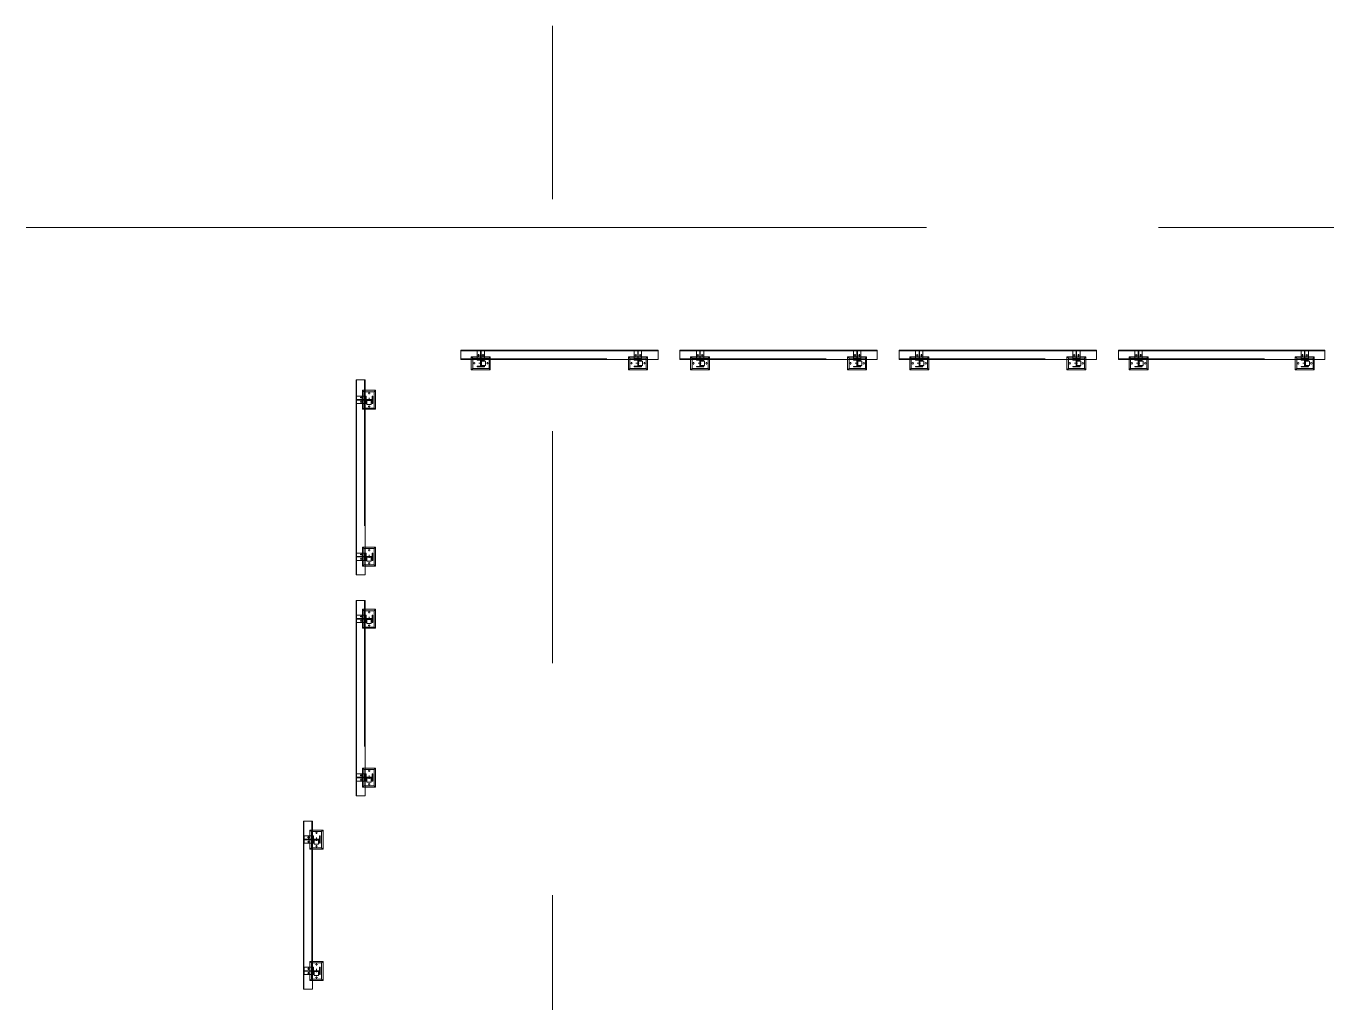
# Model space of a CAD drawing. Header units: millimetres. Extents: x 663313 to 1226001, y 1431724 to 1620898.
# Drawn here: x 663600.75 to 663618.54, y 1524813.57 to 1524826.93 of the extents above; entities that cross this region are included whole.
import ezdxf

# ---------------------------------------------------------------- set-up
doc = ezdxf.new("R2010")
doc.units = ezdxf.units.MM
for name, pattern in [('Grid Line', [22.225, 12.7, -3.175, 3.175, -3.175]), ('XKITLINE00', [0]), ('XKITLINE02', [4, 2, -2])]:
    doc.linetypes.add(name, pattern=pattern)
for name, color, linetype, lineweight in [('Bolt', 7, 'Continuous', 0), ('Part', 7, 'Continuous', 0), ('S-GRID', 7, 'Continuous', 9)]:
    doc.layers.add(name, color=color, linetype=linetype, lineweight=lineweight)
doc.layers.add('DIM', color=7, linetype='Continuous')

# ---------------------------------------------------------------- blocks, each defined once
blk = doc.blocks.new('*A40136')
at = {"layer": 'Part', "color": 7, "linetype": 'XKITLINE02', "lineweight": 0}
for p, q in [((8.73302, 158.466644), (8.73302, 160.199977)), ((8.73302, 160.199977), (9.93302, 160.199977)), ((8.866353, 160.066644), (8.73302, 160.199977)), ((9.799687, 160.066644), (9.93302, 160.199977)), ((9.93302, 160.199977), (9.93302, 158.466644)), ((9.799687, 160.066644), (8.866353, 160.066644)), ((8.866353, 160.066644), (8.866353, 158.579977)), ((9.799687, 160.066644), (9.799687, 158.579977)), ((8.866353, 158.579977), (8.73302, 158.466644)), ((9.93302, 158.466644), (8.73302, 158.466644)), ((8.866353, 158.579977), (9.799687, 158.579977)), ((9.799687, 158.579977), (9.93302, 158.466644))]:
    blk.add_line(p, q, dxfattribs=at)
blk = doc.blocks.new('*A40237')
at = {"layer": 'Bolt', "color": 7, "linetype": 'XKITLINE00', "lineweight": 0}
for p, q in [((9.239687, 159.93331), (9.301847, 159.93331)), ((9.33302, 160.026644), (9.33302, 159.964484)), ((9.33302, 159.839977), (9.33302, 159.902137)), ((9.426353, 159.93331), (9.364193, 159.93331)), ((9.239687, 158.73331), (9.301847, 158.73331)), ((9.33302, 158.826644), (9.33302, 158.764484)), ((9.33302, 158.639977), (9.33302, 158.702137)), ((9.426353, 158.73331), (9.364193, 158.73331))]:
    blk.add_line(p, q, dxfattribs=at)
blk = doc.blocks.new('*A40338')
at = {"layer": 'Bolt', "color": 7, "linetype": 'XKITLINE00', "lineweight": 0}
for p, q in [((9.239687, 159.93331), (9.301847, 159.93331)), ((9.33302, 160.026644), (9.33302, 159.964484)), ((9.33302, 159.839977), (9.33302, 159.902137)), ((9.426353, 159.93331), (9.364193, 159.93331)), ((9.239687, 158.73331), (9.301847, 158.73331)), ((9.33302, 158.826644), (9.33302, 158.764484)), ((9.33302, 158.639977), (9.33302, 158.702137)), ((9.426353, 158.73331), (9.364193, 158.73331))]:
    blk.add_line(p, q, dxfattribs=at)
blk = doc.blocks.new('*A40839')
at = {"layer": 'Bolt', "color": 7, "linetype": 'XKITLINE00', "lineweight": 0}
for p, q in [((9.239687, 159.93331), (9.301847, 159.93331)), ((9.33302, 160.026644), (9.33302, 159.964484)), ((9.33302, 159.839977), (9.33302, 159.902137)), ((9.426353, 159.93331), (9.364193, 159.93331)), ((9.239687, 158.73331), (9.301847, 158.73331)), ((9.33302, 158.826644), (9.33302, 158.764484)), ((9.33302, 158.639977), (9.33302, 158.702137)), ((9.426353, 158.73331), (9.364193, 158.73331))]:
    blk.add_line(p, q, dxfattribs=at)
blk = doc.blocks.new('*A41440')
at = {"layer": 'Bolt', "color": 7, "linetype": 'XKITLINE00', "lineweight": 0}
for p, q in [((9.239687, 159.93331), (9.301847, 159.93331)), ((9.33302, 160.026644), (9.33302, 159.964484)), ((9.33302, 159.839977), (9.33302, 159.902137)), ((9.426353, 159.93331), (9.364193, 159.93331)), ((9.239687, 158.73331), (9.301847, 158.73331)), ((9.33302, 158.826644), (9.33302, 158.764484)), ((9.33302, 158.639977), (9.33302, 158.702137)), ((9.426353, 158.73331), (9.364193, 158.73331))]:
    blk.add_line(p, q, dxfattribs=at)
blk = doc.blocks.new('*A1989215')
at = {"layer": 'Bolt', "color": 7, "linetype": 'XKITLINE00', "lineweight": 0}
for p, q in [((8.506353, 159.53331), (8.568513, 159.53331)), ((8.506353, 159.13331), (8.568513, 159.13331)), ((8.599687, 159.626644), (8.599687, 159.564484)), ((8.599687, 159.439977), (8.599687, 159.502137)), ((8.599687, 159.226644), (8.599687, 159.164484)), ((8.599687, 159.039977), (8.599687, 159.102137)), ((8.69302, 159.53331), (8.63086, 159.53331)), ((8.69302, 159.13331), (8.63086, 159.13331))]:
    blk.add_line(p, q, dxfattribs=at)
blk = doc.blocks.new('*A1990216')
at = {"layer": 'Part', "color": 7, "linetype": 'XKITLINE02', "lineweight": 0}
for p, q in [((8.999687, 159.666644), (8.199687, 159.666644)), ((8.199687, 159.666644), (8.199687, 158.999977)), ((8.199687, 158.999977), (8.999687, 158.999977)), ((8.959687, 158.999977), (8.959687, 159.666644)), ((8.999687, 158.999977), (8.999687, 159.666644))]:
    blk.add_line(p, q, dxfattribs=at)
blk = doc.blocks.new('*A1991217')
at = {"layer": 'Part', "color": 7, "linetype": 'XKITLINE02', "lineweight": 0}
for p, q in [((8.999687, 159.35331), (8.199687, 159.35331)), ((8.199687, 159.35331), (8.199687, 159.31331)), ((8.999687, 159.31331), (8.199687, 159.31331)), ((8.799687, 159.31331), (8.799687, 159.35331)), ((8.999687, 159.31331), (8.999687, 159.35331))]:
    blk.add_line(p, q, dxfattribs=at)
blk = doc.blocks.new('*A1992218')
at = {"layer": 'Bolt'}
for points in [[(8.59, 159.49), (8.58, 159.49), (8.57, 159.49), (8.57, 159.5), (8.56, 159.51), (8.56, 159.52), (8.55, 159.52), (8.55, 159.53), (8.55, 159.54), (8.56, 159.55), (8.56, 159.56), (8.57, 159.57), (8.57, 159.57), (8.58, 159.58), (8.59, 159.58), (8.6, 159.58), (8.61, 159.58), (8.62, 159.58), (8.63, 159.57), (8.63, 159.57), (8.64, 159.56), (8.64, 159.55), (8.65, 159.54), (8.65, 159.53), (8.65, 159.52), (8.64, 159.52), (8.64, 159.51), (8.63, 159.5), (8.63, 159.49), (8.62, 159.49), (8.61, 159.49), (8.6, 159.49)], [(8.59, 159.09), (8.58, 159.09), (8.57, 159.09), (8.57, 159.1), (8.56, 159.11), (8.56, 159.12), (8.55, 159.12), (8.55, 159.13), (8.55, 159.14), (8.56, 159.15), (8.56, 159.16), (8.57, 159.17), (8.57, 159.17), (8.58, 159.18), (8.59, 159.18), (8.6, 159.18), (8.61, 159.18), (8.62, 159.18), (8.63, 159.17), (8.63, 159.17), (8.64, 159.16), (8.64, 159.15), (8.65, 159.14), (8.65, 159.13), (8.65, 159.12), (8.64, 159.12), (8.64, 159.11), (8.63, 159.1), (8.63, 159.09), (8.62, 159.09), (8.61, 159.09), (8.6, 159.09)]]:
    blk.add_hatch(color=7, dxfattribs=at).paths.add_polyline_path(points, flags=17)
at = {"layer": 'Bolt', "color": 7, "linetype": 'XKITLINE00', "lineweight": 0}
for p, q in [((8.69, 159.53), (8.51, 159.53)), ((8.69, 159.13), (8.51, 159.13)), ((8.6, 159.44), (8.6, 159.63)), ((8.6, 159.04), (8.6, 159.23))]:
    blk.add_line(p, q, dxfattribs=at)
blk = doc.blocks.new('*A2001223')
at = {"layer": 'Part', "color": 7, "linetype": 'XKITLINE02', "lineweight": 0}
for p, q in [((8.999687, 173.686644), (8.199687, 173.686644)), ((8.199687, 173.686644), (8.199687, 173.646644)), ((8.999687, 173.646644), (8.199687, 173.646644)), ((8.799687, 173.646644), (8.799687, 173.686644)), ((8.999687, 173.646644), (8.999687, 173.686644))]:
    blk.add_line(p, q, dxfattribs=at)
blk = doc.blocks.new('*A2002224')
at = {"layer": 'Part', "color": 7, "linetype": 'XKITLINE02', "lineweight": 0}
for p, q in [((8.999687, 173.999977), (8.199687, 173.999977)), ((8.199687, 173.999977), (8.199687, 173.33331)), ((8.199687, 173.33331), (8.999687, 173.33331)), ((8.959687, 173.33331), (8.959687, 173.999977)), ((8.999687, 173.33331), (8.999687, 173.999977))]:
    blk.add_line(p, q, dxfattribs=at)
blk = doc.blocks.new('*A2003225')
at = {"layer": 'Bolt', "color": 7, "linetype": 'XKITLINE00', "lineweight": 0}
for p, q in [((8.506353, 173.866644), (8.568513, 173.866644)), ((8.506353, 173.466644), (8.568513, 173.466644)), ((8.599687, 173.959977), (8.599687, 173.897817)), ((8.599687, 173.77331), (8.599687, 173.83547)), ((8.599687, 173.559977), (8.599687, 173.497817)), ((8.599687, 173.37331), (8.599687, 173.43547)), ((8.69302, 173.866644), (8.63086, 173.866644)), ((8.69302, 173.466644), (8.63086, 173.466644))]:
    blk.add_line(p, q, dxfattribs=at)
blk = doc.blocks.new('*A2004226')
at = {"layer": 'Part', "color": 7, "linetype": 'XKITLINE02', "lineweight": 0}
for p, q in [((9.533042, 159.31331), (9.133042, 159.31331)), ((9.133042, 158.91331), (9.133042, 159.31331)), ((9.133042, 159.279977), (9.533042, 159.279977)), ((9.533042, 158.91331), (9.533042, 159.31331)), ((9.533042, 158.91331), (9.133042, 158.91331))]:
    blk.add_line(p, q, dxfattribs=at)
blk = doc.blocks.new('*A2005227')
at = {"layer": 'Bolt', "color": 7, "linetype": 'XKITLINE02', "lineweight": 0}
for p, q in [((9.286375, 159.31331), (9.286375, 159.35331)), ((9.286375, 159.279977), (9.286375, 159.31331)), ((9.333042, 159.227177), (9.333042, 159.51331)), ((9.379708, 159.31331), (9.379708, 159.35331)), ((9.379708, 159.279977), (9.379708, 159.31331))]:
    blk.add_line(p, q, dxfattribs=at)
blk = doc.blocks.new('*A2007228')
at = {"layer": 'Part', "color": 7, "linetype": 'XKITLINE02', "lineweight": 0}
for p, q in [((9.533042, 173.646644), (9.133042, 173.646644)), ((9.133042, 173.246644), (9.133042, 173.646644)), ((9.133042, 173.61331), (9.533042, 173.61331)), ((9.533042, 173.246644), (9.133042, 173.246644)), ((9.533042, 173.246644), (9.533042, 173.646644))]:
    blk.add_line(p, q, dxfattribs=at)
blk = doc.blocks.new('*A2008229')
at = {"layer": 'Part', "color": 7, "linetype": 'XKITLINE02', "lineweight": 0}
for p, q in [((9.93302, 174.53331), (8.73302, 174.53331)), ((8.73302, 174.53331), (8.73302, 172.799977)), ((8.866353, 174.399977), (8.73302, 174.53331)), ((8.866353, 174.399977), (8.866353, 172.91331)), ((8.866353, 174.399977), (9.799687, 174.399977)), ((9.799687, 174.399977), (9.93302, 174.53331)), ((9.799687, 174.399977), (9.799687, 172.91331)), ((9.93302, 172.799977), (9.93302, 174.53331)), ((8.866353, 172.91331), (8.73302, 172.799977)), ((8.73302, 172.799977), (9.93302, 172.799977)), ((9.799687, 172.91331), (8.866353, 172.91331)), ((9.799687, 172.91331), (9.93302, 172.799977))]:
    blk.add_line(p, q, dxfattribs=at)
blk = doc.blocks.new('*A2009230')
at = {"layer": 'Bolt', "color": 7, "linetype": 'XKITLINE02', "lineweight": 0}
for p, q in [((9.286375, 173.646644), (9.286375, 173.686644)), ((9.286375, 173.61331), (9.286375, 173.646644)), ((9.333042, 173.56051), (9.333042, 173.846644)), ((9.379708, 173.646644), (9.379708, 173.686644)), ((9.379708, 173.61331), (9.379708, 173.646644))]:
    blk.add_line(p, q, dxfattribs=at)
blk = doc.blocks.new('*A2010231')
at = {"layer": 'Bolt', "color": 7, "linetype": 'XKITLINE00', "lineweight": 0}
for p, q in [((9.33302, 174.359977), (9.33302, 174.297817)), ((9.239687, 174.266644), (9.301847, 174.266644)), ((9.33302, 174.17331), (9.33302, 174.23547)), ((9.33302, 173.159977), (9.33302, 173.097817)), ((9.426353, 174.266644), (9.364193, 174.266644)), ((9.239687, 173.066644), (9.301847, 173.066644)), ((9.33302, 172.97331), (9.33302, 173.03547)), ((9.426353, 173.066644), (9.364193, 173.066644))]:
    blk.add_line(p, q, dxfattribs=at)
blk = doc.blocks.new('*A2039243')
at = {"layer": 'Bolt', "color": 7, "linetype": 'XKITLINE00', "lineweight": 0}
for p, q in [((8.506353, 159.53331), (8.568513, 159.53331)), ((8.506353, 159.13331), (8.568513, 159.13331)), ((8.599687, 159.626644), (8.599687, 159.564484)), ((8.599687, 159.439977), (8.599687, 159.502137)), ((8.599687, 159.226644), (8.599687, 159.164484)), ((8.599687, 159.039977), (8.599687, 159.102137)), ((8.69302, 159.53331), (8.63086, 159.53331)), ((8.69302, 159.13331), (8.63086, 159.13331))]:
    blk.add_line(p, q, dxfattribs=at)
blk = doc.blocks.new('*A2043244')
at = {"layer": 'Bolt', "color": 7, "linetype": 'XKITLINE02', "lineweight": 0}
for p, q in [((9.286332, 159.31331), (9.286332, 159.35331)), ((9.286332, 159.279977), (9.286332, 159.31331)), ((9.332998, 159.227177), (9.332998, 159.51331)), ((9.379665, 159.31331), (9.379665, 159.35331)), ((9.379665, 159.279977), (9.379665, 159.31331))]:
    blk.add_line(p, q, dxfattribs=at)
blk = doc.blocks.new('*A2044245')
at = {"layer": 'Bolt', "color": 7, "linetype": 'XKITLINE00', "lineweight": 0}
for p, q in [((8.506353, 173.866644), (8.568513, 173.866644)), ((8.506353, 173.466644), (8.568513, 173.466644)), ((8.599687, 173.959977), (8.599687, 173.897817)), ((8.599687, 173.77331), (8.599687, 173.83547)), ((8.599687, 173.559977), (8.599687, 173.497817)), ((8.599687, 173.37331), (8.599687, 173.43547)), ((8.69302, 173.866644), (8.63086, 173.866644)), ((8.69302, 173.466644), (8.63086, 173.466644))]:
    blk.add_line(p, q, dxfattribs=at)
blk = doc.blocks.new('*A2050246')
at = {"layer": 'Bolt', "color": 7, "linetype": 'XKITLINE02', "lineweight": 0}
for p, q in [((9.286332, 173.646644), (9.286332, 173.686644)), ((9.286332, 173.61331), (9.286332, 173.646644)), ((9.332998, 173.56051), (9.332998, 173.846644)), ((9.379665, 173.646644), (9.379665, 173.686644)), ((9.379665, 173.61331), (9.379665, 173.646644))]:
    blk.add_line(p, q, dxfattribs=at)
blk = doc.blocks.new('*A2051247')
at = {"layer": 'Bolt', "color": 7, "linetype": 'XKITLINE00', "lineweight": 0}
for p, q in [((9.33302, 174.359977), (9.33302, 174.297817)), ((9.239687, 174.266644), (9.301847, 174.266644)), ((9.33302, 174.17331), (9.33302, 174.23547)), ((9.33302, 173.159977), (9.33302, 173.097817)), ((9.426353, 174.266644), (9.364193, 174.266644)), ((9.239687, 173.066644), (9.301847, 173.066644)), ((9.33302, 172.97331), (9.33302, 173.03547)), ((9.426353, 173.066644), (9.364193, 173.066644))]:
    blk.add_line(p, q, dxfattribs=at)
blk = doc.blocks.new('*A2052248')
at = {"layer": 'Bolt', "color": 7, "linetype": 'XKITLINE02', "lineweight": 0}
for p, q in [((9.286375, 159.31331), (9.286375, 159.35331)), ((9.286375, 159.279977), (9.286375, 159.31331)), ((9.333042, 159.227177), (9.333042, 159.51331)), ((9.379708, 159.31331), (9.379708, 159.35331)), ((9.379708, 159.279977), (9.379708, 159.31331))]:
    blk.add_line(p, q, dxfattribs=at)
blk = doc.blocks.new('*A2055249')
at = {"layer": 'Bolt', "color": 7, "linetype": 'XKITLINE02', "lineweight": 0}
for p, q in [((9.286332, 159.31331), (9.286332, 159.35331)), ((9.286332, 159.279977), (9.286332, 159.31331)), ((9.332998, 159.227177), (9.332998, 159.51331)), ((9.379665, 159.31331), (9.379665, 159.35331)), ((9.379665, 159.279977), (9.379665, 159.31331))]:
    blk.add_line(p, q, dxfattribs=at)
blk = doc.blocks.new('*A2057250')
at = {"layer": 'Bolt', "color": 7, "linetype": 'XKITLINE00', "lineweight": 0}
for p, q in [((9.33302, 174.359977), (9.33302, 174.297817)), ((9.239687, 174.266644), (9.301847, 174.266644)), ((9.33302, 174.17331), (9.33302, 174.23547)), ((9.33302, 173.159977), (9.33302, 173.097817)), ((9.426353, 174.266644), (9.364193, 174.266644)), ((9.239687, 173.066644), (9.301847, 173.066644)), ((9.33302, 172.97331), (9.33302, 173.03547)), ((9.426353, 173.066644), (9.364193, 173.066644))]:
    blk.add_line(p, q, dxfattribs=at)
blk = doc.blocks.new('*A2058251')
at = {"layer": 'Bolt', "color": 7, "linetype": 'XKITLINE02', "lineweight": 0}
for p, q in [((9.286375, 173.646644), (9.286375, 173.686644)), ((9.286375, 173.61331), (9.286375, 173.646644)), ((9.333042, 173.56051), (9.333042, 173.846644)), ((9.379708, 173.646644), (9.379708, 173.686644)), ((9.379708, 173.61331), (9.379708, 173.646644))]:
    blk.add_line(p, q, dxfattribs=at)
blk = doc.blocks.new('*A2064252')
at = {"layer": 'Bolt', "color": 7, "linetype": 'XKITLINE02', "lineweight": 0}
for p, q in [((9.286332, 173.646644), (9.286332, 173.686644)), ((9.286332, 173.61331), (9.286332, 173.646644)), ((9.332998, 173.56051), (9.332998, 173.846644)), ((9.379665, 173.646644), (9.379665, 173.686644)), ((9.379665, 173.61331), (9.379665, 173.646644))]:
    blk.add_line(p, q, dxfattribs=at)
blk = doc.blocks.new('*A2065253')
at = {"layer": 'Bolt', "color": 7, "linetype": 'XKITLINE00', "lineweight": 0}
for p, q in [((9.33302, 174.359977), (9.33302, 174.297817)), ((9.239687, 174.266644), (9.301847, 174.266644)), ((9.33302, 174.17331), (9.33302, 174.23547)), ((9.33302, 173.159977), (9.33302, 173.097817)), ((9.426353, 174.266644), (9.364193, 174.266644)), ((9.239687, 173.066644), (9.301847, 173.066644)), ((9.33302, 172.97331), (9.33302, 173.03547)), ((9.426353, 173.066644), (9.364193, 173.066644))]:
    blk.add_line(p, q, dxfattribs=at)
blk = doc.blocks.new('*A2066254')
at = {"layer": 'Bolt'}
for points in [[(8.59, 173.82), (8.58, 173.82), (8.57, 173.83), (8.57, 173.83), (8.56, 173.84), (8.56, 173.85), (8.55, 173.86), (8.55, 173.87), (8.55, 173.88), (8.56, 173.88), (8.56, 173.89), (8.57, 173.9), (8.57, 173.91), (8.58, 173.91), (8.59, 173.91), (8.6, 173.91), (8.61, 173.91), (8.62, 173.91), (8.63, 173.91), (8.63, 173.9), (8.64, 173.89), (8.64, 173.88), (8.65, 173.88), (8.65, 173.87), (8.65, 173.86), (8.64, 173.85), (8.64, 173.84), (8.63, 173.83), (8.63, 173.83), (8.62, 173.82), (8.61, 173.82), (8.6, 173.82)], [(8.59, 173.42), (8.58, 173.42), (8.57, 173.43), (8.57, 173.43), (8.56, 173.44), (8.56, 173.45), (8.55, 173.46), (8.55, 173.47), (8.55, 173.48), (8.56, 173.48), (8.56, 173.49), (8.57, 173.5), (8.57, 173.51), (8.58, 173.51), (8.59, 173.51), (8.6, 173.51), (8.61, 173.51), (8.62, 173.51), (8.63, 173.51), (8.63, 173.5), (8.64, 173.49), (8.64, 173.48), (8.65, 173.48), (8.65, 173.47), (8.65, 173.46), (8.64, 173.45), (8.64, 173.44), (8.63, 173.43), (8.63, 173.43), (8.62, 173.42), (8.61, 173.42), (8.6, 173.42)]]:
    blk.add_hatch(color=7, dxfattribs=at).paths.add_polyline_path(points, flags=17)
at = {"layer": 'Bolt', "color": 7, "linetype": 'XKITLINE00', "lineweight": 0}
for p, q in [((8.69, 173.87), (8.51, 173.87)), ((8.69, 173.47), (8.51, 173.47)), ((8.6, 173.77), (8.6, 173.96)), ((8.6, 173.37), (8.6, 173.56))]:
    blk.add_line(p, q, dxfattribs=at)
blk = doc.blocks.new('*A37134')
at = {"layer": 'Part', "color": 7, "linetype": 'XKITLINE02', "lineweight": 0}
for p, q in [((9.05302, 159.666644), (8.999687, 159.666644)), ((8.999687, 159.666644), (8.999687, 158.999977)), ((8.999687, 158.999977), (9.05302, 158.999977)), ((9.05302, 159.35331), (9.05302, 159.666644)), ((9.61302, 159.35331), (9.05302, 159.35331)), ((9.05302, 158.999977), (9.05302, 159.31331)), ((9.05302, 159.31331), (9.61302, 159.31331)), ((9.666353, 159.666644), (9.61302, 159.666644)), ((9.61302, 159.666644), (9.61302, 159.35331)), ((9.61302, 159.31331), (9.61302, 158.999977)), ((9.61302, 158.999977), (9.666353, 158.999977)), ((9.666353, 158.999977), (9.666353, 159.666644))]:
    blk.add_line(p, q, dxfattribs=at)
blk = doc.blocks.new('*A37235')
at = {"layer": 'Part', "color": 7, "linetype": 'XKITLINE02', "lineweight": 0}
for p, q in [((9.05302, 173.999977), (8.999687, 173.999977)), ((8.999687, 173.999977), (8.999687, 173.33331)), ((8.999687, 173.33331), (9.05302, 173.33331)), ((9.05302, 173.686644), (9.05302, 173.999977)), ((9.61302, 173.686644), (9.05302, 173.686644)), ((9.05302, 173.33331), (9.05302, 173.646644)), ((9.05302, 173.646644), (9.61302, 173.646644)), ((9.666353, 173.999977), (9.61302, 173.999977)), ((9.61302, 173.999977), (9.61302, 173.686644)), ((9.61302, 173.646644), (9.61302, 173.33331)), ((9.61302, 173.33331), (9.666353, 173.33331)), ((9.666353, 173.33331), (9.666353, 173.999977))]:
    blk.add_line(p, q, dxfattribs=at)
blk = doc.blocks.new('*A2023239')
at = {"layer": 'Part', "color": 7, "linetype": 'XKITLINE02', "lineweight": 0}
for p, q in [((9.533042, 185.646644), (9.133042, 185.646644)), ((9.133042, 185.246644), (9.133042, 185.646644)), ((9.133042, 185.61331), (9.533042, 185.61331)), ((9.533042, 185.246644), (9.133042, 185.246644)), ((9.533042, 185.246644), (9.533042, 185.646644))]:
    blk.add_line(p, q, dxfattribs=at)
blk = doc.blocks.new('*A2024240')
at = {"layer": 'Part', "color": 7, "linetype": 'XKITLINE02', "lineweight": 0}
for p, q in [((9.93302, 186.53331), (8.73302, 186.53331)), ((8.73302, 186.53331), (8.73302, 184.799977)), ((8.866353, 186.399977), (8.73302, 186.53331)), ((8.866353, 186.399977), (8.866353, 184.91331)), ((8.866353, 186.399977), (9.799687, 186.399977)), ((9.799687, 186.399977), (9.93302, 186.53331)), ((9.799687, 186.399977), (9.799687, 184.91331)), ((9.93302, 184.799977), (9.93302, 186.53331)), ((8.866353, 184.91331), (8.73302, 184.799977)), ((8.73302, 184.799977), (9.93302, 184.799977)), ((9.799687, 184.91331), (8.866353, 184.91331)), ((9.799687, 184.91331), (9.93302, 184.799977))]:
    blk.add_line(p, q, dxfattribs=at)
blk = doc.blocks.new('*A2025241')
at = {"layer": 'Bolt', "color": 7, "linetype": 'XKITLINE02', "lineweight": 0}
for p, q in [((9.286375, 185.646644), (9.286375, 185.686644)), ((9.286375, 185.61331), (9.286375, 185.646644)), ((9.333042, 185.56051), (9.333042, 185.846644)), ((9.379708, 185.646644), (9.379708, 185.686644)), ((9.379708, 185.61331), (9.379708, 185.646644))]:
    blk.add_line(p, q, dxfattribs=at)
blk = doc.blocks.new('*A2026242')
at = {"layer": 'Bolt', "color": 7, "linetype": 'XKITLINE00', "lineweight": 0}
for p, q in [((9.239687, 186.266644), (9.301847, 186.266644)), ((9.33302, 186.359977), (9.33302, 186.297817)), ((9.33302, 186.17331), (9.33302, 186.23547)), ((9.426353, 186.266644), (9.364193, 186.266644)), ((9.239687, 185.066644), (9.301847, 185.066644)), ((9.33302, 185.159977), (9.33302, 185.097817)), ((9.33302, 184.97331), (9.33302, 185.03547)), ((9.426353, 185.066644), (9.364193, 185.066644))]:
    blk.add_line(p, q, dxfattribs=at)
blk = doc.blocks.new('*A2079255')
at = {"layer": 'Bolt', "color": 7, "linetype": 'XKITLINE00', "lineweight": 0}
for p, q in [((8.506353, 179.53331), (8.568513, 179.53331)), ((8.506353, 179.13331), (8.568513, 179.13331)), ((8.599687, 179.626644), (8.599687, 179.564484)), ((8.599687, 179.439977), (8.599687, 179.502137)), ((8.599687, 179.226644), (8.599687, 179.164484)), ((8.599687, 179.039977), (8.599687, 179.102137)), ((8.69302, 179.53331), (8.63086, 179.53331)), ((8.69302, 179.13331), (8.63086, 179.13331))]:
    blk.add_line(p, q, dxfattribs=at)
blk = doc.blocks.new('*A2083256')
at = {"layer": 'Bolt', "color": 7, "linetype": 'XKITLINE02', "lineweight": 0}
for p, q in [((9.286332, 179.31331), (9.286332, 179.35331)), ((9.286332, 179.279977), (9.286332, 179.31331)), ((9.332998, 179.227177), (9.332998, 179.51331)), ((9.379665, 179.31331), (9.379665, 179.35331)), ((9.379665, 179.279977), (9.379665, 179.31331))]:
    blk.add_line(p, q, dxfattribs=at)
blk = doc.blocks.new('*A2084257')
at = {"layer": 'Bolt', "color": 7, "linetype": 'XKITLINE02', "lineweight": 0}
for p, q in [((9.286332, 179.31331), (9.286332, 179.35331)), ((9.286332, 179.279977), (9.286332, 179.31331)), ((9.332998, 179.227177), (9.332998, 179.51331)), ((9.379665, 179.31331), (9.379665, 179.35331)), ((9.379665, 179.279977), (9.379665, 179.31331))]:
    blk.add_line(p, q, dxfattribs=at)
blk = doc.blocks.new('*A2086258')
at = {"layer": 'Bolt', "color": 7, "linetype": 'XKITLINE02', "lineweight": 0}
for p, q in [((9.286375, 179.31331), (9.286375, 179.35331)), ((9.286375, 179.279977), (9.286375, 179.31331)), ((9.333042, 179.227177), (9.333042, 179.51331)), ((9.379708, 179.31331), (9.379708, 179.35331)), ((9.379708, 179.279977), (9.379708, 179.31331))]:
    blk.add_line(p, q, dxfattribs=at)
blk = doc.blocks.new('*A2094259')
at = {"layer": 'Bolt', "color": 7, "linetype": 'XKITLINE02', "lineweight": 0}
for p, q in [((9.286332, 185.646644), (9.286332, 185.686644)), ((9.286332, 185.61331), (9.286332, 185.646644)), ((9.332998, 185.56051), (9.332998, 185.846644)), ((9.379665, 185.646644), (9.379665, 185.686644)), ((9.379665, 185.61331), (9.379665, 185.646644))]:
    blk.add_line(p, q, dxfattribs=at)
blk = doc.blocks.new('*A2099260')
at = {"layer": 'Bolt', "color": 7, "linetype": 'XKITLINE02', "lineweight": 0}
for p, q in [((9.286375, 185.646644), (9.286375, 185.686644)), ((9.286375, 185.61331), (9.286375, 185.646644)), ((9.333042, 185.56051), (9.333042, 185.846644)), ((9.379708, 185.646644), (9.379708, 185.686644)), ((9.379708, 185.61331), (9.379708, 185.646644))]:
    blk.add_line(p, q, dxfattribs=at)
blk = doc.blocks.new('*A36932')
at = {"layer": 'Part', "color": 7, "linetype": 'XKITLINE02', "lineweight": 0}
for p, q in [((9.05302, 179.666644), (8.999687, 179.666644)), ((8.999687, 179.666644), (8.999687, 178.999977)), ((9.05302, 179.35331), (9.05302, 179.666644)), ((9.61302, 179.35331), (9.05302, 179.35331)), ((9.05302, 178.999977), (9.05302, 179.31331)), ((9.05302, 179.31331), (9.61302, 179.31331)), ((9.666353, 179.666644), (9.61302, 179.666644)), ((9.61302, 179.666644), (9.61302, 179.35331)), ((9.61302, 179.31331), (9.61302, 178.999977)), ((9.666353, 178.999977), (9.666353, 179.666644)), ((8.999687, 178.999977), (9.05302, 178.999977)), ((9.61302, 178.999977), (9.666353, 178.999977))]:
    blk.add_line(p, q, dxfattribs=at)
blk = doc.blocks.new('*A37033')
at = {"layer": 'Part', "color": 7, "linetype": 'XKITLINE02', "lineweight": 0}
for p, q in [((9.05302, 185.999977), (8.999687, 185.999977)), ((8.999687, 185.999977), (8.999687, 185.33331)), ((8.999687, 185.33331), (9.05302, 185.33331)), ((9.05302, 185.686644), (9.05302, 185.999977)), ((9.61302, 185.686644), (9.05302, 185.686644)), ((9.05302, 185.33331), (9.05302, 185.646644)), ((9.05302, 185.646644), (9.61302, 185.646644)), ((9.666353, 185.999977), (9.61302, 185.999977)), ((9.61302, 185.999977), (9.61302, 185.686644)), ((9.61302, 185.646644), (9.61302, 185.33331)), ((9.61302, 185.33331), (9.666353, 185.33331)), ((9.666353, 185.33331), (9.666353, 185.999977))]:
    blk.add_line(p, q, dxfattribs=at)
blk = doc.blocks.new('*A1981211')
at = {"layer": 'Part', "color": 7, "linetype": 'XKITLINE02', "lineweight": 0}
for p, q in [((8.73302, 178.466644), (8.73302, 180.199977)), ((8.73302, 180.199977), (9.93302, 180.199977)), ((8.866353, 180.066644), (8.73302, 180.199977)), ((9.799687, 180.066644), (8.866353, 180.066644)), ((8.866353, 180.066644), (8.866353, 178.579977)), ((9.799687, 180.066644), (9.93302, 180.199977)), ((9.799687, 180.066644), (9.799687, 178.579977)), ((9.93302, 180.199977), (9.93302, 178.466644)), ((8.866353, 178.579977), (8.73302, 178.466644)), ((9.93302, 178.466644), (8.73302, 178.466644)), ((8.866353, 178.579977), (9.799687, 178.579977)), ((9.799687, 178.579977), (9.93302, 178.466644))]:
    blk.add_line(p, q, dxfattribs=at)
blk = doc.blocks.new('*A1982212')
at = {"layer": 'Bolt', "color": 7, "linetype": 'XKITLINE00', "lineweight": 0}
for p, q in [((9.239687, 179.93331), (9.301847, 179.93331)), ((9.33302, 180.026644), (9.33302, 179.964484)), ((9.33302, 179.839977), (9.33302, 179.902137)), ((9.426353, 179.93331), (9.364193, 179.93331)), ((9.239687, 178.73331), (9.301847, 178.73331)), ((9.33302, 178.826644), (9.33302, 178.764484)), ((9.33302, 178.639977), (9.33302, 178.702137)), ((9.426353, 178.73331), (9.364193, 178.73331))]:
    blk.add_line(p, q, dxfattribs=at)
blk = doc.blocks.new('*A1983213')
at = {"layer": 'Bolt', "color": 7, "linetype": 'XKITLINE00', "lineweight": 0}
for p, q in [((9.239687, 179.93331), (9.301847, 179.93331)), ((9.33302, 180.026644), (9.33302, 179.964484)), ((9.33302, 179.839977), (9.33302, 179.902137)), ((9.426353, 179.93331), (9.364193, 179.93331)), ((9.239687, 178.73331), (9.301847, 178.73331)), ((9.33302, 178.826644), (9.33302, 178.764484)), ((9.33302, 178.639977), (9.33302, 178.702137)), ((9.426353, 178.73331), (9.364193, 178.73331))]:
    blk.add_line(p, q, dxfattribs=at)
blk = doc.blocks.new('*A1986214')
at = {"layer": 'Bolt', "color": 7, "linetype": 'XKITLINE00', "lineweight": 0}
for p, q in [((9.239687, 179.93331), (9.301847, 179.93331)), ((9.33302, 180.026644), (9.33302, 179.964484)), ((9.33302, 179.839977), (9.33302, 179.902137)), ((9.426353, 179.93331), (9.364193, 179.93331)), ((9.239687, 178.73331), (9.301847, 178.73331)), ((9.33302, 178.826644), (9.33302, 178.764484)), ((9.33302, 178.639977), (9.33302, 178.702137)), ((9.426353, 178.73331), (9.364193, 178.73331))]:
    blk.add_line(p, q, dxfattribs=at)
blk = doc.blocks.new('*A1995219')
at = {"layer": 'Bolt', "color": 7, "linetype": 'XKITLINE00', "lineweight": 0}
for p, q in [((8.506353, 179.53331), (8.568513, 179.53331)), ((8.506353, 179.13331), (8.568513, 179.13331)), ((8.599687, 179.626644), (8.599687, 179.564484)), ((8.599687, 179.439977), (8.599687, 179.502137)), ((8.599687, 179.226644), (8.599687, 179.164484)), ((8.599687, 179.039977), (8.599687, 179.102137)), ((8.69302, 179.53331), (8.63086, 179.53331)), ((8.69302, 179.13331), (8.63086, 179.13331))]:
    blk.add_line(p, q, dxfattribs=at)
blk = doc.blocks.new('*A1996220')
at = {"layer": 'Part', "color": 7, "linetype": 'XKITLINE02', "lineweight": 0}
for p, q in [((8.999687, 179.666644), (8.199687, 179.666644)), ((8.199687, 179.666644), (8.199687, 178.999977)), ((8.959687, 178.999977), (8.959687, 179.666644)), ((8.999687, 178.999977), (8.999687, 179.666644)), ((8.199687, 178.999977), (8.999687, 178.999977))]:
    blk.add_line(p, q, dxfattribs=at)
blk = doc.blocks.new('*A1997221')
at = {"layer": 'Part', "color": 7, "linetype": 'XKITLINE02', "lineweight": 0}
for p, q in [((8.999687, 179.35331), (8.199687, 179.35331)), ((8.199687, 179.35331), (8.199687, 179.31331)), ((8.999687, 179.31331), (8.199687, 179.31331)), ((8.799687, 179.31331), (8.799687, 179.35331)), ((8.999687, 179.31331), (8.999687, 179.35331))]:
    blk.add_line(p, q, dxfattribs=at)
blk = doc.blocks.new('*A1998222')
at = {"layer": 'Bolt'}
for points in [[(8.59, 179.49), (8.58, 179.49), (8.57, 179.49), (8.57, 179.5), (8.56, 179.51), (8.56, 179.52), (8.55, 179.52), (8.55, 179.53), (8.55, 179.54), (8.56, 179.55), (8.56, 179.56), (8.57, 179.57), (8.57, 179.57), (8.58, 179.58), (8.59, 179.58), (8.6, 179.58), (8.61, 179.58), (8.62, 179.58), (8.63, 179.57), (8.63, 179.57), (8.64, 179.56), (8.64, 179.55), (8.65, 179.54), (8.65, 179.53), (8.65, 179.52), (8.64, 179.52), (8.64, 179.51), (8.63, 179.5), (8.63, 179.49), (8.62, 179.49), (8.61, 179.49), (8.6, 179.49)], [(8.59, 179.09), (8.58, 179.09), (8.57, 179.09), (8.57, 179.1), (8.56, 179.11), (8.56, 179.12), (8.55, 179.12), (8.55, 179.13), (8.55, 179.14), (8.56, 179.15), (8.56, 179.16), (8.57, 179.17), (8.57, 179.17), (8.58, 179.18), (8.59, 179.18), (8.6, 179.18), (8.61, 179.18), (8.62, 179.18), (8.63, 179.17), (8.63, 179.17), (8.64, 179.16), (8.64, 179.15), (8.65, 179.14), (8.65, 179.13), (8.65, 179.12), (8.64, 179.12), (8.64, 179.11), (8.63, 179.1), (8.63, 179.09), (8.62, 179.09), (8.61, 179.09), (8.6, 179.09)]]:
    blk.add_hatch(color=7, dxfattribs=at).paths.add_polyline_path(points, flags=17)
at = {"layer": 'Bolt', "color": 7, "linetype": 'XKITLINE00', "lineweight": 0}
for p, q in [((8.69, 179.53), (8.51, 179.53)), ((8.69, 179.13), (8.51, 179.13)), ((8.6, 179.44), (8.6, 179.63)), ((8.6, 179.04), (8.6, 179.23))]:
    blk.add_line(p, q, dxfattribs=at)
blk = doc.blocks.new('*A2012232')
at = {"layer": 'Part', "color": 7, "linetype": 'XKITLINE02', "lineweight": 0}
for p, q in [((9.533042, 179.31331), (9.133042, 179.31331)), ((9.133042, 178.91331), (9.133042, 179.31331)), ((9.133042, 179.279977), (9.533042, 179.279977)), ((9.533042, 178.91331), (9.533042, 179.31331)), ((9.533042, 178.91331), (9.133042, 178.91331))]:
    blk.add_line(p, q, dxfattribs=at)
blk = doc.blocks.new('*A2014233')
at = {"layer": 'Bolt', "color": 7, "linetype": 'XKITLINE02', "lineweight": 0}
for p, q in [((9.286375, 179.31331), (9.286375, 179.35331)), ((9.286375, 179.279977), (9.286375, 179.31331)), ((9.333042, 179.227177), (9.333042, 179.51331)), ((9.379708, 179.31331), (9.379708, 179.35331)), ((9.379708, 179.279977), (9.379708, 179.31331))]:
    blk.add_line(p, q, dxfattribs=at)
blk = doc.blocks.new('*A2015234')
at = {"layer": 'Bolt', "color": 7, "linetype": 'XKITLINE00', "lineweight": 0}
for p, q in [((9.239687, 179.93331), (9.301847, 179.93331)), ((9.33302, 180.026644), (9.33302, 179.964484)), ((9.33302, 179.839977), (9.33302, 179.902137)), ((9.426353, 179.93331), (9.364193, 179.93331)), ((9.239687, 178.73331), (9.301847, 178.73331)), ((9.33302, 178.826644), (9.33302, 178.764484)), ((9.33302, 178.639977), (9.33302, 178.702137)), ((9.426353, 178.73331), (9.364193, 178.73331))]:
    blk.add_line(p, q, dxfattribs=at)
blk = doc.blocks.new('*A2016235')
at = {"layer": 'Bolt', "color": 7, "linetype": 'XKITLINE00', "lineweight": 0}
for p, q in [((8.506353, 185.866644), (8.568513, 185.866644)), ((8.506353, 185.466644), (8.568513, 185.466644)), ((8.599687, 185.959977), (8.599687, 185.897817)), ((8.599687, 185.77331), (8.599687, 185.83547)), ((8.599687, 185.559977), (8.599687, 185.497817)), ((8.599687, 185.37331), (8.599687, 185.43547)), ((8.69302, 185.866644), (8.63086, 185.866644)), ((8.69302, 185.466644), (8.63086, 185.466644))]:
    blk.add_line(p, q, dxfattribs=at)
blk = doc.blocks.new('*A2017236')
at = {"layer": 'Bolt'}
for points in [[(8.59, 185.82), (8.58, 185.82), (8.57, 185.83), (8.57, 185.83), (8.56, 185.84), (8.56, 185.85), (8.55, 185.86), (8.55, 185.87), (8.55, 185.88), (8.56, 185.88), (8.56, 185.89), (8.57, 185.9), (8.57, 185.91), (8.58, 185.91), (8.59, 185.91), (8.6, 185.91), (8.61, 185.91), (8.62, 185.91), (8.63, 185.91), (8.63, 185.9), (8.64, 185.89), (8.64, 185.88), (8.65, 185.88), (8.65, 185.87), (8.65, 185.86), (8.64, 185.85), (8.64, 185.84), (8.63, 185.83), (8.63, 185.83), (8.62, 185.82), (8.61, 185.82), (8.6, 185.82)], [(8.59, 185.42), (8.58, 185.42), (8.57, 185.43), (8.57, 185.43), (8.56, 185.44), (8.56, 185.45), (8.55, 185.46), (8.55, 185.47), (8.55, 185.48), (8.56, 185.48), (8.56, 185.49), (8.57, 185.5), (8.57, 185.51), (8.58, 185.51), (8.59, 185.51), (8.6, 185.51), (8.61, 185.51), (8.62, 185.51), (8.63, 185.51), (8.63, 185.5), (8.64, 185.49), (8.64, 185.48), (8.65, 185.48), (8.65, 185.47), (8.65, 185.46), (8.64, 185.45), (8.64, 185.44), (8.63, 185.43), (8.63, 185.43), (8.62, 185.42), (8.61, 185.42), (8.6, 185.42)]]:
    blk.add_hatch(color=7, dxfattribs=at).paths.add_polyline_path(points, flags=17)
at = {"layer": 'Bolt', "color": 7, "linetype": 'XKITLINE00', "lineweight": 0}
for p, q in [((8.69, 185.87), (8.51, 185.87)), ((8.69, 185.47), (8.51, 185.47)), ((8.6, 185.77), (8.6, 185.96)), ((8.6, 185.37), (8.6, 185.56))]:
    blk.add_line(p, q, dxfattribs=at)
blk = doc.blocks.new('*A2018237')
at = {"layer": 'Part', "color": 7, "linetype": 'XKITLINE02', "lineweight": 0}
for p, q in [((8.999687, 185.999977), (8.199687, 185.999977)), ((8.199687, 185.999977), (8.199687, 185.33331)), ((8.199687, 185.33331), (8.999687, 185.33331)), ((8.959687, 185.33331), (8.959687, 185.999977)), ((8.999687, 185.33331), (8.999687, 185.999977))]:
    blk.add_line(p, q, dxfattribs=at)
blk = doc.blocks.new('*A2019238')
at = {"layer": 'Part', "color": 7, "linetype": 'XKITLINE02', "lineweight": 0}
for p, q in [((8.999687, 185.686644), (8.199687, 185.686644)), ((8.199687, 185.686644), (8.199687, 185.646644)), ((8.999687, 185.646644), (8.199687, 185.646644)), ((8.799687, 185.646644), (8.799687, 185.686644)), ((8.999687, 185.646644), (8.999687, 185.686644))]:
    blk.add_line(p, q, dxfattribs=at)
blk = doc.blocks.new('lo')
at = {"layer": 'Part', "color": 7, "linetype": 'XKITLINE00', "lineweight": 0}
for p, q in [((663683.074, 1524796.122), (663680.777, 1524796.122)), ((663686.098, 1524795.401), (663683.425, 1524795.401)), ((663689.121, 1524795.401), (663686.448, 1524795.401)), ((663689.516, 1524793.977), (663689.516, 1524791.277)), ((663689.515, 1524790.977), (663689.515, 1524788.277)), ((663689.515, 1524787.977), (663689.515, 1524785.277)), ((663689.515, 1524784.977), (663689.515, 1524782.152))]:
    blk.add_line(p, q, dxfattribs=at)
at = {"layer": 'Part', "color": 7, "linetype": 'XKITLINE02', "lineweight": 0}
for p, q in [((663683.074, 1524796.013), (663680.777, 1524796.013)), ((663686.098, 1524795.292), (663683.425, 1524795.292)), ((663689.121, 1524795.292), (663686.448, 1524795.292)), ((663689.407, 1524793.977), (663689.407, 1524791.277)), ((663689.406, 1524790.977), (663689.406, 1524788.277)), ((663689.406, 1524787.977), (663689.406, 1524785.277)), ((663689.406, 1524784.977), (663689.406, 1524782.152))]:
    blk.add_line(p, q, dxfattribs=at)
at = {"layer": 'Part', "color": 7, "linetype": 'XKITLINE00', "lineweight": 0}
for points in [[(663680.777, 1524796.005), (663683.076, 1524796.005), (663683.076, 1524796.13), (663680.777, 1524796.13), (663680.777, 1524796.005)], [(663683.425, 1524795.284), (663686.098, 1524795.284), (663686.098, 1524795.409), (663683.425, 1524795.409), (663683.425, 1524795.284)], [(663686.448, 1524795.284), (663689.121, 1524795.284), (663689.121, 1524795.409), (663686.448, 1524795.409), (663686.448, 1524795.284)], [(663689.524, 1524791.277), (663689.399, 1524791.277), (663689.399, 1524793.976), (663689.524, 1524793.976), (663689.524, 1524791.277)], [(663689.523, 1524788.277), (663689.398, 1524788.277), (663689.398, 1524790.977), (663689.523, 1524790.977), (663689.523, 1524788.277)], [(663689.523, 1524785.277), (663689.398, 1524785.277), (663689.398, 1524787.977), (663689.523, 1524787.977), (663689.523, 1524785.277)], [(663689.523, 1524782.152), (663689.398, 1524782.152), (663689.398, 1524784.977), (663689.523, 1524784.977), (663689.523, 1524782.152)]]:
    blk.add_lwpolyline(points, dxfattribs=at)
at = {"color": 7, "lineweight": 0, "xscale": 0.15, "yscale": 0.15, "zscale": 0.15, "rotation": 270}
for name, p in [('*A1981211', (663654.127, 1524797.351)), ('*A2012232', (663654.127, 1524797.351)), ('*A1996220', (663654.127, 1524797.351)), ('*A36932', (663654.127, 1524797.351)), ('*A1995219', (663654.127, 1524797.351)), ('*A1998222', (663654.127, 1524797.351)), ('*A2079255', (663654.127, 1524797.351)), ('*A1997221', (663654.127, 1524797.351)), ('*A2024240', (663654.976, 1524797.351)), ('*A2023239', (663654.976, 1524797.351)), ('*A2018237', (663654.976, 1524797.351)), ('*A37033', (663654.976, 1524797.351)), ('*A2016235', (663654.976, 1524797.351)), ('*A2017236', (663654.976, 1524797.351)), ('*A2019238', (663654.976, 1524797.351)), ('*A1982212', (663654.127, 1524797.351)), ('*A1983213', (663654.127, 1524797.351)), ('*A1986214', (663654.127, 1524797.351)), ('*A2015234', (663654.127, 1524797.351)), ('*A2014233', (663654.127, 1524797.351)), ('*A2083256', (663654.127, 1524797.351)), ('*A2084257', (663654.127, 1524797.351)), ('*A2086258', (663654.127, 1524797.351)), ('*A2026242', (663654.976, 1524797.351)), ('*A2025241', (663654.976, 1524797.351)), ('*A2094259', (663654.976, 1524797.351)), ('*A2099260', (663654.976, 1524797.351)), ('*A1981211', (663656.775, 1524796.631)), ('*A1996220', (663656.775, 1524796.631)), ('*A36932', (663656.775, 1524796.631)), ('*A2079255', (663656.775, 1524796.631)), ('*A1995219', (663656.775, 1524796.631)), ('*A1998222', (663656.775, 1524796.631)), ('*A1997221', (663656.775, 1524796.631)), ('*A2024240', (663657.998, 1524796.631)), ('*A2018237', (663657.998, 1524796.631)), ('*A37033', (663657.998, 1524796.631)), ('*A2016235', (663657.998, 1524796.631)), ('*A2017236', (663657.998, 1524796.631)), ('*A2019238', (663657.998, 1524796.631)), ('*A1981211', (663659.798, 1524796.631)), ('*A1996220', (663659.798, 1524796.631)), ('*A36932', (663659.798, 1524796.631)), ('*A1995219', (663659.798, 1524796.631)), ('*A1998222', (663659.798, 1524796.631)), ('*A2079255', (663659.798, 1524796.631)), ('*A1997221', (663659.798, 1524796.631)), ('*A2024240', (663660.996, 1524796.631)), ('*A2018237', (663660.996, 1524796.631)), ('*A37033', (663660.996, 1524796.631)), ('*A2016235', (663660.996, 1524796.631)), ('*A2017236', (663660.996, 1524796.631)), ('*A2019238', (663660.996, 1524796.631)), ('*A1982212', (663656.775, 1524796.631)), ('*A1983213', (663656.775, 1524796.631)), ('*A1986214', (663656.775, 1524796.631)), ('*A2015234', (663656.775, 1524796.631)), ('*A2012232', (663656.775, 1524796.631)), ('*A2083256', (663656.775, 1524796.631)), ('*A2084257', (663656.775, 1524796.631)), ('*A2086258', (663656.775, 1524796.631)), ('*A2014233', (663656.775, 1524796.631)), ('*A2026242', (663657.998, 1524796.631)), ('*A2023239', (663657.998, 1524796.631)), ('*A2025241', (663657.998, 1524796.631)), ('*A2094259', (663657.998, 1524796.631)), ('*A2099260', (663657.998, 1524796.631)), ('*A1982212', (663659.798, 1524796.631)), ('*A1983213', (663659.798, 1524796.631)), ('*A1986214', (663659.798, 1524796.631)), ('*A2015234', (663659.798, 1524796.631)), ('*A2012232', (663659.798, 1524796.631)), ('*A2014233', (663659.798, 1524796.631)), ('*A2083256', (663659.798, 1524796.631)), ('*A2084257', (663659.798, 1524796.631)), ('*A2086258', (663659.798, 1524796.631)), ('*A2026242', (663660.996, 1524796.631)), ('*A2023239', (663660.996, 1524796.631)), ('*A2025241', (663660.996, 1524796.631)), ('*A2094259', (663660.996, 1524796.631)), ('*A2099260', (663660.996, 1524796.631))]:
    blk.add_blockref(name, p, dxfattribs=at)
at = {"color": 7, "lineweight": 0, "xscale": -0.1500000000000003, "yscale": 0.1500000000000003, "zscale": 0.1500000000000001}
for name, p in [('*A2008229', (663690.746, 1524767.652)), ('*A37235', (663690.746, 1524767.652)), ('*A2007228', (663690.746, 1524767.652)), ('*A2010231', (663690.746, 1524767.652)), ('*A2051247', (663690.746, 1524767.652)), ('*A2057250', (663690.746, 1524767.652)), ('*A2065253', (663690.746, 1524767.652)), ('*A2009230', (663690.746, 1524767.652)), ('*A2050246', (663690.746, 1524767.652)), ('*A2058251', (663690.746, 1524767.652)), ('*A2064252', (663690.746, 1524767.652)), ('*A2002224', (663690.746, 1524767.652)), ('*A2001223', (663690.746, 1524767.652)), ('*A2003225', (663690.746, 1524767.652)), ('*A2044245', (663690.746, 1524767.652)), ('*A2066254', (663690.746, 1524767.652)), ('*A40136', (663690.746, 1524767.652)), ('*A37134', (663690.746, 1524767.652)), ('*A2004226', (663690.746, 1524767.652)), ('*A40237', (663690.746, 1524767.652)), ('*A40338', (663690.746, 1524767.652)), ('*A40839', (663690.746, 1524767.652)), ('*A41440', (663690.746, 1524767.652)), ('*A2005227', (663690.746, 1524767.652)), ('*A2043244', (663690.746, 1524767.652)), ('*A2052248', (663690.746, 1524767.652)), ('*A2055249', (663690.746, 1524767.652)), ('*A1990216', (663690.746, 1524767.652)), ('*A1991217', (663690.746, 1524767.652)), ('*A1989215', (663690.746, 1524767.652)), ('*A1992218', (663690.746, 1524767.652)), ('*A2039243', (663690.746, 1524767.652)), ('*A2008229', (663690.745, 1524764.652)), ('*A37235', (663690.745, 1524764.652)), ('*A2007228', (663690.745, 1524764.652)), ('*A2010231', (663690.745, 1524764.652)), ('*A2051247', (663690.745, 1524764.652)), ('*A2057250', (663690.745, 1524764.652)), ('*A2065253', (663690.745, 1524764.652)), ('*A2009230', (663690.745, 1524764.652)), ('*A2050246', (663690.745, 1524764.652)), ('*A2058251', (663690.745, 1524764.652)), ('*A2064252', (663690.745, 1524764.652)), ('*A2002224', (663690.745, 1524764.652)), ('*A2001223', (663690.745, 1524764.652)), ('*A2003225', (663690.745, 1524764.652)), ('*A2044245', (663690.745, 1524764.652)), ('*A2066254', (663690.745, 1524764.652)), ('*A40136', (663690.745, 1524764.652)), ('*A37134', (663690.745, 1524764.652)), ('*A2004226', (663690.745, 1524764.652)), ('*A40237', (663690.745, 1524764.652)), ('*A40338', (663690.745, 1524764.652)), ('*A40839', (663690.745, 1524764.652)), ('*A41440', (663690.745, 1524764.652)), ('*A2005227', (663690.745, 1524764.652)), ('*A2043244', (663690.745, 1524764.652)), ('*A2052248', (663690.745, 1524764.652)), ('*A2055249', (663690.745, 1524764.652)), ('*A1990216', (663690.745, 1524764.652)), ('*A1991217', (663690.745, 1524764.652)), ('*A1989215', (663690.745, 1524764.652)), ('*A1992218', (663690.745, 1524764.652)), ('*A2039243', (663690.745, 1524764.652)), ('*A2008229', (663690.745, 1524761.652)), ('*A2010231', (663690.745, 1524761.652)), ('*A2051247', (663690.745, 1524761.652)), ('*A2057250', (663690.745, 1524761.652)), ('*A2065253', (663690.745, 1524761.652)), ('*A37235', (663690.745, 1524761.652)), ('*A2007228', (663690.745, 1524761.652)), ('*A2009230', (663690.745, 1524761.652)), ('*A2050246', (663690.745, 1524761.652)), ('*A2058251', (663690.745, 1524761.652)), ('*A2064252', (663690.745, 1524761.652)), ('*A2002224', (663690.745, 1524761.652)), ('*A2001223', (663690.745, 1524761.652)), ('*A2003225', (663690.745, 1524761.652)), ('*A2044245', (663690.745, 1524761.652)), ('*A2066254', (663690.745, 1524761.652)), ('*A40136', (663690.745, 1524761.652)), ('*A37134', (663690.745, 1524761.652)), ('*A2004226', (663690.745, 1524761.652)), ('*A40237', (663690.745, 1524761.652)), ('*A40338', (663690.745, 1524761.652)), ('*A40839', (663690.745, 1524761.652)), ('*A41440', (663690.745, 1524761.652)), ('*A2005227', (663690.745, 1524761.652)), ('*A2043244', (663690.745, 1524761.652)), ('*A2052248', (663690.745, 1524761.652)), ('*A2055249', (663690.745, 1524761.652)), ('*A1990216', (663690.745, 1524761.652)), ('*A1991217', (663690.745, 1524761.652)), ('*A1989215', (663690.745, 1524761.652)), ('*A1992218', (663690.745, 1524761.652)), ('*A2039243', (663690.745, 1524761.652)), ('*A2008229', (663690.745, 1524758.652)), ('*A2010231', (663690.745, 1524758.652)), ('*A2051247', (663690.745, 1524758.652)), ('*A2057250', (663690.745, 1524758.652)), ('*A2065253', (663690.745, 1524758.652)), ('*A37235', (663690.745, 1524758.652)), ('*A2007228', (663690.745, 1524758.652)), ('*A2009230', (663690.745, 1524758.652)), ('*A2050246', (663690.745, 1524758.652)), ('*A2058251', (663690.745, 1524758.652)), ('*A2064252', (663690.745, 1524758.652)), ('*A2002224', (663690.745, 1524758.652)), ('*A2001223', (663690.745, 1524758.652)), ('*A2003225', (663690.745, 1524758.652)), ('*A2044245', (663690.745, 1524758.652)), ('*A2066254', (663690.745, 1524758.652)), ('*A40136', (663690.745, 1524758.527)), ('*A37134', (663690.745, 1524758.527)), ('*A40237', (663690.745, 1524758.527)), ('*A40338', (663690.745, 1524758.527)), ('*A40839', (663690.745, 1524758.527)), ('*A41440', (663690.745, 1524758.527)), ('*A1990216', (663690.745, 1524758.527)), ('*A1989215', (663690.745, 1524758.527)), ('*A1992218', (663690.745, 1524758.527)), ('*A2039243', (663690.745, 1524758.527)), ('*A2004226', (663690.745, 1524758.527)), ('*A2005227', (663690.745, 1524758.527)), ('*A2043244', (663690.745, 1524758.527)), ('*A2052248', (663690.745, 1524758.527)), ('*A2055249', (663690.745, 1524758.527)), ('*A1991217', (663690.745, 1524758.527))]:
    blk.add_blockref(name, p, dxfattribs=at)

msp = doc.modelspace()

# ---------------------------------------------------------------- linework, layer by layer
at = {"layer": 'S-GRID', "color": 7, "linetype": 'Grid Line'}
msp.add_line((663607.9558, 1524802.3339), (663607.9564, 1524826.9312), dxfattribs=at)
msp.add_lwpolyline([(663635.2982, 1524824.1732), (663600.7518, 1524824.1732)], dxfattribs=at)

# ---------------------------------------------------------------- block references
at = {"layer": 'DIM', "color": 7, "rotation": 90}
msp.add_blockref('lo', (2188400.6776, 861132.9682), dxfattribs=at)

doc.saveas('drawing.dxf')
